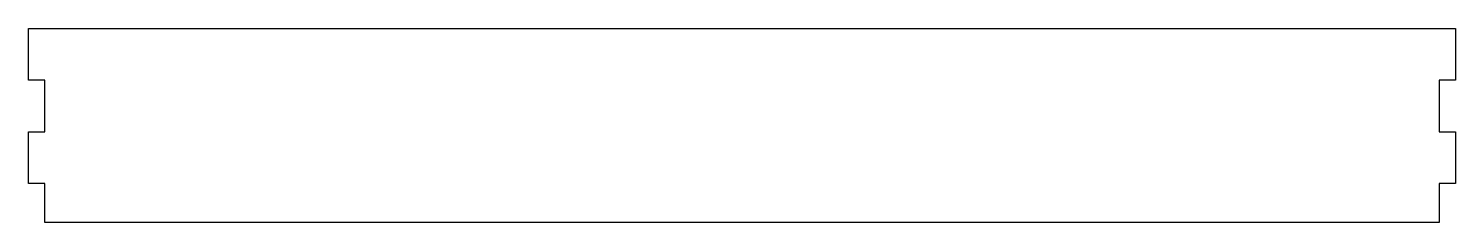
# Model space of a CAD drawing. Header units: millimetres. Extents: x -5 to 437, y 261 to 321.
import ezdxf

# ---------------------------------------------------------------- set-up
doc = ezdxf.new("R2010")
doc.units = ezdxf.units.MM
doc.layers.get('0').update_dxf_attribs({"linetype": 'CONTINUOUS'})

msp = doc.modelspace()

# ---------------------------------------------------------------- linework, layer by layer
msp.add_lwpolyline([(432.25, 272.57), (432.25, 260.52), (0, 260.52), (0, 272.57), (-5, 272.57), (-5, 288.57), (0, 288.57), (0, 304.57), (-5, 304.57), (-5, 320.57), (437.25, 320.57), (437.25, 304.57), (432.25, 304.57), (432.25, 288.57), (437.25, 288.57), (437.25, 272.57)], close=True)

doc.saveas('drawing.dxf')
